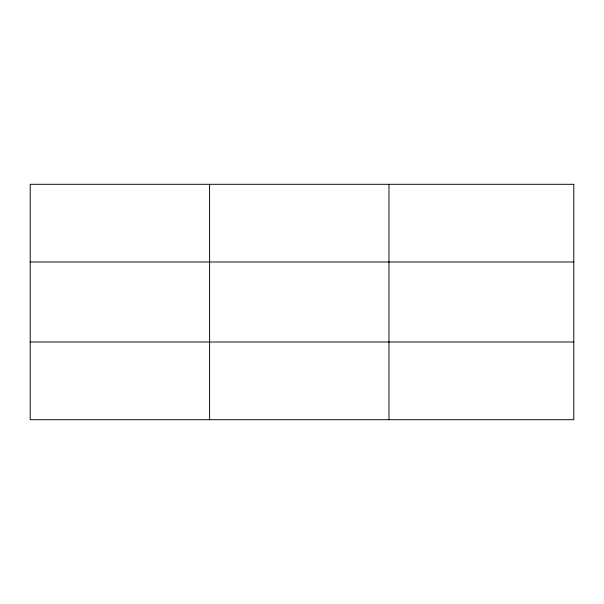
<?xml version="1.0" encoding="UTF-8"?>
<svg xmlns="http://www.w3.org/2000/svg" width="604" height="604" viewBox="0 0 604 604"><rect width="100%" height="100%" fill="white"/><g stroke="black" fill="none" stroke-linecap="round" stroke-linejoin="round"><path stroke-width="0.91" d="M209.588 184.303L209.588 419.697M388.976 184.303L388.976 419.697M30.2 261.985L573.8 261.985M30.2 342.015L573.8 342.015M573.8 184.303L573.8 419.697L30.2 419.697L30.2 184.303L573.8 184.303"/></g></svg>
